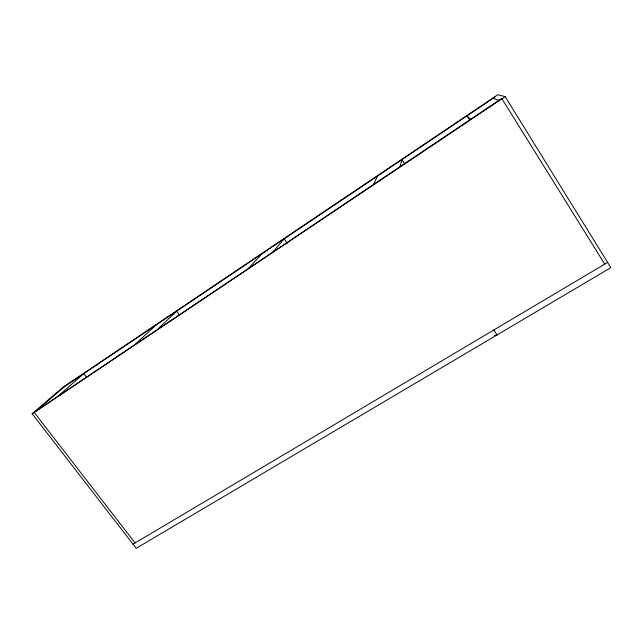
<?xml version="1.0" encoding="UTF-8"?>
<svg xmlns="http://www.w3.org/2000/svg" width="643" height="643" viewBox="0 0 643 643"><rect width="100%" height="100%" fill="white"/><g stroke="black" fill="none" stroke-linecap="round" stroke-linejoin="round"><path stroke-width="0.96" d="M400.075 166.561L401.955 159.625L404.616 163.716M373.639 184.292L377.505 176.069M273.074 251.726L284.158 238.858L287.341 243.488M248.937 267.914L261.677 253.977M157.937 328.943L176.664 311.164L179.823 315.544M135.794 343.796L155.911 325.125M59.052 395.268L83.799 373.631L86.419 377.095M32.15 413.754L62.676 387.456L497.827 94.698L505.157 96.627L610.85 267.657L136.195 548.302L32.15 413.754L505.157 96.627M64.581 386.178L62.572 387.906L495.673 96.595L495.206 96.45M38.548 409.012L64.493 386.62M133.013 544.179L607.619 262.424M494.338 335.606L497.087 334.915L493.848 329.955M494.371 335.59L497.095 334.923M493.036 98.355L498.864 100.316M470.563 119.285L467.003 115.869L469.663 120.104M135.054 542.933L34.192 412.388L501.725 98.395L604.733 264.136"/></g></svg>
